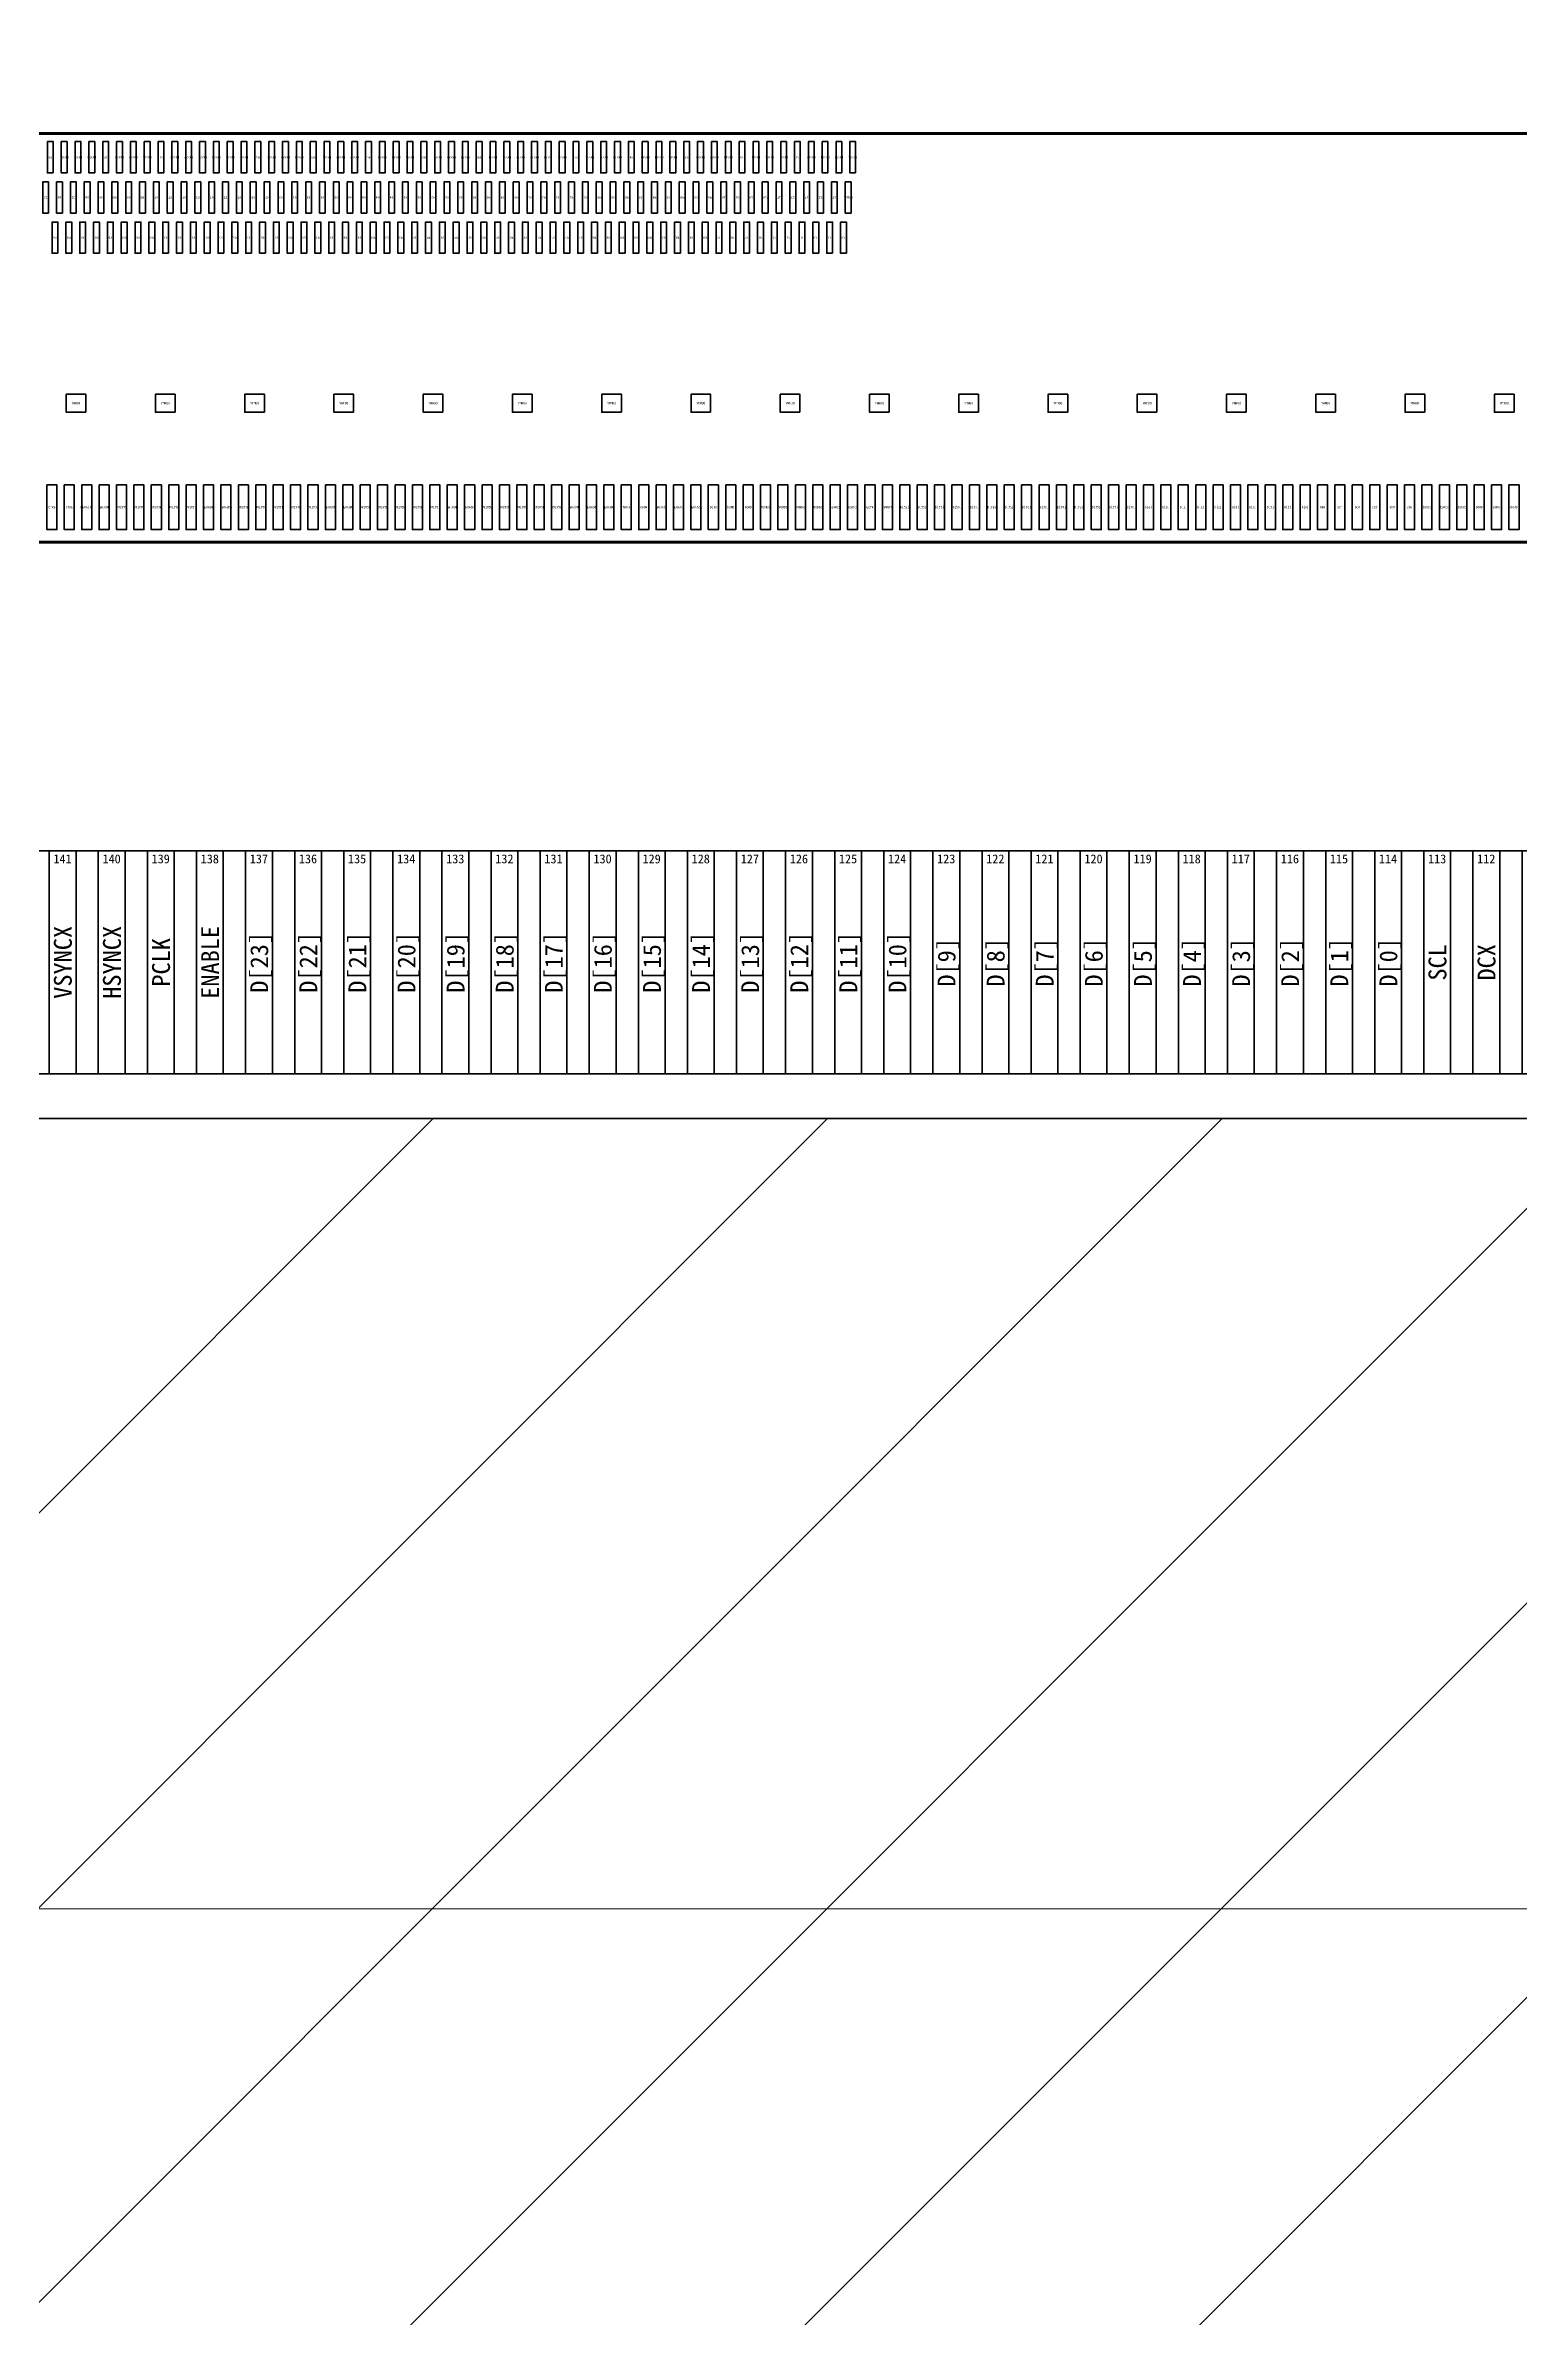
# Model space of a CAD drawing. Header units: inches. Extents: x 240 to 1407, y -538 to -118.
# Drawn here: x 1000.34 to 1003.64, y -364.55 to -359.46 of the extents above; entities that cross this region are included whole.
import ezdxf
from ezdxf.enums import TextEntityAlignment as Align

# ---------------------------------------------------------------- set-up
doc = ezdxf.new("R2010")
doc.units = ezdxf.units.IN
doc.header["$LTSCALE"] = 1.21
doc.header["$MEASUREMENT"] = 0
doc.layers.get('0').update_dxf_attribs({"linetype": 'CONTINUOUS'})
for name, color, linetype, lineweight in [('2ITO.drawing', 4, 'CONTINUOUS', 100), ('FPC', 40, 'CONTINUOUS', 20), ('LABEL.drawing', 7, 'CONTINUOUS', 100), ('TFT_line.drawing', 3, 'CONTINUOUS', 100)]:
    doc.layers.add(name, color=color, linetype=linetype, lineweight=lineweight)
doc.layers.add('标 注', color=3, linetype='CONTINUOUS')
doc.styles.get("Standard").update_dxf_attribs({"font": 'txt', "width": 0.8})

# ---------------------------------------------------------------- blocks, each defined once
blk = doc.blocks.new('fpc_name')
at = {"layer": 'LABEL.drawing', "color": 7, "linetype": 'Continuous', "lineweight": 100}
for s, p in [('VSYNCX', (10.37143, 0.22667)), ('HSYNCX', (10.48143, 0.22667)), ('PCLK', (10.59143, 0.22667)), ('ENABLE', (10.70143, 0.22667)), ('D[23]', (10.81143, 0.22667)), ('D[22]', (10.92143, 0.22667)), ('D[21]', (11.03143, 0.22667)), ('D[20]', (11.14143, 0.22667)), ('D[19]', (11.25143, 0.22667)), ('D[18]', (11.36143, 0.22667)), ('D[17]', (11.47143, 0.22667)), ('D[16]', (11.58143, 0.22667)), ('D[15]', (11.69143, 0.22667)), ('D[14]', (11.80143, 0.22667)), ('D[13]', (11.91143, 0.22667)), ('D[12]', (12.02143, 0.22667)), ('D[11]', (12.13143, 0.22667)), ('D[10]', (12.24143, 0.22667)), ('D[9]', (12.35143, 0.22667)), ('D[8]', (12.46143, 0.22667)), ('D[7]', (12.57143, 0.22667)), ('D[6]', (12.68143, 0.22667)), ('D[5]', (12.79143, 0.22667)), ('D[4]', (12.90143, 0.22667)), ('D[3]', (13.01143, 0.22667)), ('D[2]', (13.12143, 0.22667)), ('D[1]', (13.23143, 0.22667)), ('D[0]', (13.34143, 0.22667)), ('SCL', (13.45143, 0.22667)), ('DCX', (13.56143, 0.22667))]:
    blk.add_text(s, height=0.04, rotation=90, dxfattribs=at).set_placement(p, align=Align.MIDDLE_CENTER)
blk = doc.blocks.new('fpc_pin')
at = {"layer": 'TFT_line.drawing', "color": 3, "linetype": 'Continuous', "lineweight": 100}
blk.add_lwpolyline([(0, 0), (0.06, 0), (0.06, 0.5), (0, 0.5)], close=True, dxfattribs=at)
blk = doc.blocks.new('fpc_all')
at = {"layer": 'TFT_line.drawing', "color": 3, "linetype": 'Continuous', "lineweight": 100}
blk.add_lwpolyline([(-0.73658, 0), (26.54342, 0), (26.54342, 0.5), (-0.73658, 0.5)], close=True, dxfattribs=at)
at = {"color": 1, "linetype": 'Continuous', "lineweight": 100, "row_count": 1, "column_count": 221, "row_spacing": 0.4, "column_spacing": 0.11}
blk.add_blockref('fpc_pin', (0.77342, 0), dxfattribs=at)
at = {"color": 1, "linetype": 'Continuous', "lineweight": 100}
blk.add_blockref('fpc_name', (0.00249, 0.02333), dxfattribs=at)
at = {"layer": 'LABEL.drawing', "color": 7, "linetype": 'Continuous', "lineweight": 100}
for s, p in [('141', (10.37322, 0.4818)), ('140', (10.48322, 0.4818)), ('139', (10.59322, 0.4818)), ('138', (10.70322, 0.4818)), ('137', (10.81322, 0.4818)), ('136', (10.92322, 0.4818)), ('135', (11.03322, 0.4818)), ('134', (11.14322, 0.4818)), ('133', (11.25322, 0.4818)), ('132', (11.36322, 0.4818)), ('131', (11.47322, 0.4818)), ('130', (11.58322, 0.4818)), ('129', (11.69322, 0.4818)), ('128', (11.80322, 0.4818)), ('127', (11.91322, 0.4818)), ('126', (12.02322, 0.4818)), ('125', (12.13322, 0.4818)), ('124', (12.24322, 0.4818)), ('123', (12.35322, 0.4818)), ('122', (12.46322, 0.4818)), ('121', (12.57322, 0.4818)), ('120', (12.68322, 0.4818)), ('119', (12.79322, 0.4818)), ('118', (12.90322, 0.4818)), ('117', (13.01322, 0.4818)), ('116', (13.12322, 0.4818)), ('115', (13.23322, 0.4818)), ('114', (13.34322, 0.4818)), ('113', (13.45322, 0.4818)), ('112', (13.56322, 0.4818))]:
    blk.add_text(s, height=0.02, dxfattribs=at).set_placement(p, align=Align.MIDDLE_CENTER)
blk = doc.blocks.new('z_ILB3_NOT')
at = {"layer": 'TFT_line.drawing', "color": 3, "linetype": 'Continuous', "lineweight": 100}
blk.add_lwpolyline([(-0.01125, -0.05), (0.01125, -0.05), (0.01125, 0.05), (-0.01125, 0.05)], close=True, dxfattribs=at)
blk = doc.blocks.new('z_DMY1')
at = {"layer": 'TFT_line.drawing', "color": 3, "linetype": 'Continuous', "lineweight": 100}
blk.add_lwpolyline([(-0.022, -0.02), (0.022, -0.02), (0.022, 0.02), (-0.022, 0.02)], close=True, dxfattribs=at)
blk = doc.blocks.new('z_PAD_DUMMY_NOT')
at = {"color": 1, "linetype": 'Continuous', "lineweight": 100}
for p in [(-0.7, -0.1465), (-0.5, -0.1465), (-0.3, -0.1465), (-0.1, -0.1465), (0.1, -0.1465), (0.3, -0.1465), (0.5, -0.1465), (0.7, -0.1465), (0.9, -0.1465), (1.1, -0.1465), (1.3, -0.1465), (1.5, -0.1465), (1.7, -0.1465), (1.9, -0.1465), (2.1, -0.1465), (2.3, -0.1465), (2.5, -0.1465)]:
    blk.add_blockref('z_DMY1', p, dxfattribs=at)
blk = doc.blocks.new('S_PAD_NOT')
at = {"layer": 'TFT_line.drawing', "color": 3, "linetype": 'Continuous', "lineweight": 100}
blk.add_lwpolyline([(-0.0065, -0.035), (0.0065, -0.035), (0.0065, 0.035), (-0.0065, 0.035)], close=True, dxfattribs=at)
blk = doc.blocks.new('ST7102_padlocation_NOT')
at = {"layer": 'TFT_line.drawing', "color": 3, "linetype": 'Continuous', "lineweight": 100}
for points in [[(-11.25, -0.459), (11.25, -0.459), (11.25, 0.459), (-11.25, 0.459)], [(-11.247, -0.456), (11.247, -0.456), (11.247, 0.456), (-11.247, 0.456)]]:
    blk.add_lwpolyline(points, close=True, dxfattribs=at)
at = {"color": 1, "linetype": 'Continuous', "lineweight": 100}
for name, p in [('z_PAD_DUMMY_NOT', (0, 0)), ('S_PAD_NOT', (0.7596, 0.4045)), ('S_PAD_NOT', (0.7906, 0.4045)), ('S_PAD_NOT', (0.8216, 0.4045)), ('S_PAD_NOT', (0.8526, 0.4045)), ('S_PAD_NOT', (0.8836, 0.4045)), ('S_PAD_NOT', (0.9146, 0.4045)), ('S_PAD_NOT', (0.9456, 0.4045)), ('S_PAD_NOT', (0.9766, 0.4045)), ('S_PAD_NOT', (1.0076, 0.4045)), ('S_PAD_NOT', (1.0386, 0.4045)), ('S_PAD_NOT', (1.0696, 0.4045)), ('S_PAD_NOT', (1.1006, 0.4045)), ('S_PAD_NOT', (1.1316, 0.4045)), ('S_PAD_NOT', (1.1626, 0.4045)), ('S_PAD_NOT', (1.1936, 0.4045)), ('S_PAD_NOT', (1.2246, 0.4045)), ('S_PAD_NOT', (1.2556, 0.4045)), ('S_PAD_NOT', (1.2866, 0.4045)), ('S_PAD_NOT', (1.3176, 0.4045)), ('S_PAD_NOT', (1.3486, 0.4045)), ('S_PAD_NOT', (1.3796, 0.4045)), ('S_PAD_NOT', (1.4106, 0.4045)), ('S_PAD_NOT', (1.4416, 0.4045)), ('S_PAD_NOT', (1.4726, 0.4045)), ('S_PAD_NOT', (1.5036, 0.4045)), ('S_PAD_NOT', (1.5346, 0.4045)), ('S_PAD_NOT', (1.5656, 0.4045)), ('S_PAD_NOT', (1.5966, 0.4045)), ('S_PAD_NOT', (1.6276, 0.4045)), ('S_PAD_NOT', (1.6586, 0.4045)), ('S_PAD_NOT', (1.6896, 0.4045)), ('S_PAD_NOT', (1.7206, 0.4045)), ('S_PAD_NOT', (1.7516, 0.4045)), ('S_PAD_NOT', (1.7826, 0.4045)), ('S_PAD_NOT', (1.8136, 0.4045)), ('S_PAD_NOT', (1.8446, 0.4045)), ('S_PAD_NOT', (1.8756, 0.4045)), ('S_PAD_NOT', (1.9066, 0.4045)), ('S_PAD_NOT', (1.9376, 0.4045)), ('S_PAD_NOT', (1.9686, 0.4045)), ('S_PAD_NOT', (1.9996, 0.4045)), ('S_PAD_NOT', (2.0306, 0.4045)), ('S_PAD_NOT', (2.0616, 0.4045)), ('S_PAD_NOT', (2.0926, 0.4045)), ('S_PAD_NOT', (2.1236, 0.4045)), ('S_PAD_NOT', (2.1546, 0.4045)), ('S_PAD_NOT', (2.1856, 0.4045)), ('S_PAD_NOT', (2.2166, 0.4045)), ('S_PAD_NOT', (2.2476, 0.4045)), ('S_PAD_NOT', (2.2786, 0.4045)), ('S_PAD_NOT', (2.3096, 0.4045)), ('S_PAD_NOT', (2.3406, 0.4045)), ('S_PAD_NOT', (2.3716, 0.4045)), ('S_PAD_NOT', (2.4026, 0.4045)), ('S_PAD_NOT', (2.4336, 0.4045)), ('S_PAD_NOT', (2.4646, 0.4045)), ('S_PAD_NOT', (2.4956, 0.4045)), ('S_PAD_NOT', (2.5266, 0.4045)), ('S_PAD_NOT', (2.5576, 0.4045)), ('S_PAD_NOT', (0.7699, 0.3145)), ('S_PAD_NOT', (0.8009, 0.3145)), ('S_PAD_NOT', (0.8319, 0.3145)), ('S_PAD_NOT', (0.8629, 0.3145)), ('S_PAD_NOT', (0.8939, 0.3145)), ('S_PAD_NOT', (0.9249, 0.3145)), ('S_PAD_NOT', (0.9559, 0.3145)), ('S_PAD_NOT', (0.9869, 0.3145)), ('S_PAD_NOT', (1.0179, 0.3145)), ('S_PAD_NOT', (1.0489, 0.3145)), ('S_PAD_NOT', (1.0799, 0.3145)), ('S_PAD_NOT', (1.1109, 0.3145)), ('S_PAD_NOT', (1.1419, 0.3145)), ('S_PAD_NOT', (1.1729, 0.3145)), ('S_PAD_NOT', (1.2039, 0.3145)), ('S_PAD_NOT', (1.2349, 0.3145)), ('S_PAD_NOT', (1.2659, 0.3145)), ('S_PAD_NOT', (1.2969, 0.3145)), ('S_PAD_NOT', (1.3279, 0.3145)), ('S_PAD_NOT', (1.3589, 0.3145)), ('S_PAD_NOT', (1.3899, 0.3145)), ('S_PAD_NOT', (1.4209, 0.3145)), ('S_PAD_NOT', (1.4519, 0.3145)), ('S_PAD_NOT', (1.4829, 0.3145)), ('S_PAD_NOT', (1.5139, 0.3145)), ('S_PAD_NOT', (1.5449, 0.3145)), ('S_PAD_NOT', (1.5759, 0.3145)), ('S_PAD_NOT', (1.6069, 0.3145)), ('S_PAD_NOT', (1.6379, 0.3145)), ('S_PAD_NOT', (1.6689, 0.3145)), ('S_PAD_NOT', (1.6999, 0.3145)), ('S_PAD_NOT', (1.7309, 0.3145)), ('S_PAD_NOT', (1.7619, 0.3145)), ('S_PAD_NOT', (1.7929, 0.3145)), ('S_PAD_NOT', (1.8239, 0.3145)), ('S_PAD_NOT', (1.8549, 0.3145)), ('S_PAD_NOT', (1.8859, 0.3145)), ('S_PAD_NOT', (1.9169, 0.3145)), ('S_PAD_NOT', (1.9479, 0.3145)), ('S_PAD_NOT', (1.9789, 0.3145)), ('S_PAD_NOT', (2.0099, 0.3145)), ('S_PAD_NOT', (2.0409, 0.3145)), ('S_PAD_NOT', (2.0719, 0.3145)), ('S_PAD_NOT', (2.1029, 0.3145)), ('S_PAD_NOT', (2.1339, 0.3145)), ('S_PAD_NOT', (2.1649, 0.3145)), ('S_PAD_NOT', (2.1959, 0.3145)), ('S_PAD_NOT', (2.2269, 0.3145)), ('S_PAD_NOT', (2.2579, 0.3145)), ('S_PAD_NOT', (2.2889, 0.3145)), ('S_PAD_NOT', (2.3199, 0.3145)), ('S_PAD_NOT', (2.3509, 0.3145)), ('S_PAD_NOT', (2.3819, 0.3145)), ('S_PAD_NOT', (2.4129, 0.3145)), ('S_PAD_NOT', (2.4439, 0.3145)), ('S_PAD_NOT', (2.4749, 0.3145)), ('S_PAD_NOT', (2.5059, 0.3145)), ('S_PAD_NOT', (2.5369, 0.3145)), ('S_PAD_NOT', (2.5679, 0.3145)), ('S_PAD_NOT', (0.7802, 0.2245)), ('S_PAD_NOT', (0.8112, 0.2245)), ('S_PAD_NOT', (0.8422, 0.2245)), ('S_PAD_NOT', (0.8732, 0.2245)), ('S_PAD_NOT', (0.9042, 0.2245)), ('S_PAD_NOT', (0.9352, 0.2245)), ('S_PAD_NOT', (0.9662, 0.2245)), ('S_PAD_NOT', (0.9972, 0.2245)), ('S_PAD_NOT', (1.0282, 0.2245)), ('S_PAD_NOT', (1.0592, 0.2245)), ('S_PAD_NOT', (1.0902, 0.2245)), ('S_PAD_NOT', (1.1212, 0.2245)), ('S_PAD_NOT', (1.1522, 0.2245)), ('S_PAD_NOT', (1.1832, 0.2245)), ('S_PAD_NOT', (1.2142, 0.2245)), ('S_PAD_NOT', (1.2452, 0.2245)), ('S_PAD_NOT', (1.2762, 0.2245)), ('S_PAD_NOT', (1.3072, 0.2245)), ('S_PAD_NOT', (1.3382, 0.2245)), ('S_PAD_NOT', (1.3692, 0.2245)), ('S_PAD_NOT', (1.4002, 0.2245)), ('S_PAD_NOT', (1.4312, 0.2245)), ('S_PAD_NOT', (1.4622, 0.2245)), ('S_PAD_NOT', (1.4932, 0.2245)), ('S_PAD_NOT', (1.5242, 0.2245)), ('S_PAD_NOT', (1.5552, 0.2245)), ('S_PAD_NOT', (1.5862, 0.2245)), ('S_PAD_NOT', (1.6172, 0.2245)), ('S_PAD_NOT', (1.6482, 0.2245)), ('S_PAD_NOT', (1.6792, 0.2245)), ('S_PAD_NOT', (1.7102, 0.2245)), ('S_PAD_NOT', (1.7412, 0.2245)), ('S_PAD_NOT', (1.7722, 0.2245)), ('S_PAD_NOT', (1.8032, 0.2245)), ('S_PAD_NOT', (1.8342, 0.2245)), ('S_PAD_NOT', (1.8652, 0.2245)), ('S_PAD_NOT', (1.8962, 0.2245)), ('S_PAD_NOT', (1.9272, 0.2245)), ('S_PAD_NOT', (1.9582, 0.2245)), ('S_PAD_NOT', (1.9892, 0.2245)), ('S_PAD_NOT', (2.0202, 0.2245)), ('S_PAD_NOT', (2.0512, 0.2245)), ('S_PAD_NOT', (2.0822, 0.2245)), ('S_PAD_NOT', (2.1132, 0.2245)), ('S_PAD_NOT', (2.1442, 0.2245)), ('S_PAD_NOT', (2.1752, 0.2245)), ('S_PAD_NOT', (2.2062, 0.2245)), ('S_PAD_NOT', (2.2372, 0.2245)), ('S_PAD_NOT', (2.2682, 0.2245)), ('S_PAD_NOT', (2.2992, 0.2245)), ('S_PAD_NOT', (2.3302, 0.2245)), ('S_PAD_NOT', (2.3612, 0.2245)), ('S_PAD_NOT', (2.3922, 0.2245)), ('S_PAD_NOT', (2.4232, 0.2245)), ('S_PAD_NOT', (2.4542, 0.2245)), ('S_PAD_NOT', (2.4852, 0.2245)), ('S_PAD_NOT', (2.5162, 0.2245)), ('S_PAD_NOT', (2.5472, 0.2245))]:
    blk.add_blockref(name, p, dxfattribs=at)
at = {"color": 1, "linetype": 'Continuous', "lineweight": 100, "rotation": 180}
for p in [(-0.722, -0.3795), (-0.683, -0.3795), (-0.644, -0.3795), (-0.605, -0.3795), (-0.566, -0.3795), (-0.527, -0.3795), (-0.488, -0.3795), (-0.449, -0.3795), (-0.41, -0.3795), (-0.371, -0.3795), (-0.332, -0.3795), (-0.293, -0.3795), (-0.254, -0.3795), (-0.215, -0.3795), (-0.176, -0.3795), (-0.137, -0.3795), (-0.098, -0.3795), (-0.059, -0.3795), (-0.02, -0.3795), (0.019, -0.3795), (0.058, -0.3795), (0.097, -0.3795), (0.136, -0.3795), (0.175, -0.3795), (0.214, -0.3795), (0.253, -0.3795), (0.292, -0.3795), (0.331, -0.3795), (0.37, -0.3795), (0.409, -0.3795), (0.448, -0.3795), (0.487, -0.3795), (0.526, -0.3795), (0.565, -0.3795), (0.604, -0.3795), (0.643, -0.3795), (0.682, -0.3795), (0.721, -0.3795), (0.76, -0.3795), (0.799, -0.3795), (0.838, -0.3795), (0.877, -0.3795), (0.916, -0.3795), (0.955, -0.3795), (0.994, -0.3795), (1.033, -0.3795), (1.072, -0.3795), (1.111, -0.3795), (1.15, -0.3795), (1.189, -0.3795), (1.228, -0.3795), (1.267, -0.3795), (1.306, -0.3795), (1.345, -0.3795), (1.384, -0.3795), (1.423, -0.3795), (1.462, -0.3795), (1.501, -0.3795), (1.54, -0.3795), (1.579, -0.3795), (1.618, -0.3795), (1.657, -0.3795), (1.696, -0.3795), (1.735, -0.3795), (1.774, -0.3795), (1.813, -0.3795), (1.852, -0.3795), (1.891, -0.3795), (1.93, -0.3795), (1.969, -0.3795), (2.008, -0.3795), (2.047, -0.3795), (2.086, -0.3795), (2.125, -0.3795), (2.164, -0.3795), (2.203, -0.3795), (2.242, -0.3795), (2.281, -0.3795), (2.32, -0.3795), (2.359, -0.3795), (2.398, -0.3795), (2.437, -0.3795), (2.476, -0.3795), (2.515, -0.3795), (2.554, -0.3795)]:
    blk.add_blockref('z_ILB3_NOT', p, dxfattribs=at)
at = {"layer": 'LABEL.drawing', "color": 7, "linetype": 'Continuous', "lineweight": 100}
for s, p in [('RX257', (0.7596, 0.4045)), ('RX258', (0.7906, 0.4045)), ('RX259', (0.8216, 0.4045)), ('RX260', (0.8526, 0.4045)), ('S713', (0.8836, 0.4045)), ('RX261', (0.9146, 0.4045)), ('RX262', (0.9456, 0.4045)), ('RX263', (0.9766, 0.4045)), ('S704', (1.0076, 0.4045)), ('RX264', (1.0386, 0.4045)), ('RX265', (1.0696, 0.4045)), ('RX266', (1.1006, 0.4045)), ('S695', (1.1316, 0.4045)), ('RX267', (1.1626, 0.4045)), ('RX268', (1.1936, 0.4045)), ('RX269', (1.2246, 0.4045)), ('S686', (1.2556, 0.4045)), ('RX270', (1.2866, 0.4045)), ('RX271', (1.3176, 0.4045)), ('RX272', (1.3486, 0.4045)), ('S677', (1.3796, 0.4045)), ('RX273', (1.4106, 0.4045)), ('RX274', (1.4416, 0.4045)), ('RX275', (1.4726, 0.4045)), ('RX276', (1.5036, 0.4045)), ('RX277', (1.5346, 0.4045)), ('RX278', (1.5656, 0.4045)), ('S662', (1.5966, 0.4045)), ('RX279', (1.6276, 0.4045)), ('RX280', (1.6586, 0.4045)), ('RX281', (1.6896, 0.4045)), ('S653', (1.7206, 0.4045)), ('RX282', (1.7516, 0.4045)), ('RX283', (1.7826, 0.4045)), ('RX284', (1.8136, 0.4045)), ('S644', (1.8446, 0.4045)), ('RX285', (1.8756, 0.4045)), ('RX286', (1.9066, 0.4045)), ('RX287', (1.9376, 0.4045)), ('S635', (1.9686, 0.4045)), ('RX288', (1.9996, 0.4045)), ('RX289', (2.0306, 0.4045)), ('RX290', (2.0616, 0.4045)), ('S626', (2.0926, 0.4045)), ('RX291', (2.1236, 0.4045)), ('RX292', (2.1546, 0.4045)), ('RX293', (2.1856, 0.4045)), ('RX294', (2.2166, 0.4045)), ('RX295', (2.2476, 0.4045)), ('RX296', (2.2786, 0.4045)), ('S611', (2.3096, 0.4045)), ('RX297', (2.3406, 0.4045)), ('RX298', (2.3716, 0.4045)), ('RX299', (2.4026, 0.4045)), ('S602', (2.4336, 0.4045)), ('RX300', (2.4646, 0.4045)), ('RX301', (2.4956, 0.4045)), ('RX302', (2.5266, 0.4045)), ('S593', (2.5576, 0.4045)), ('DUMMY', (0.7699, 0.3145)), ('S719', (0.8009, 0.3145)), ('S717', (0.8319, 0.3145)), ('S715', (0.8629, 0.3145)), ('S712', (0.8939, 0.3145)), ('S710', (0.9249, 0.3145)), ('S708', (0.9559, 0.3145)), ('S706', (0.9869, 0.3145)), ('S703', (1.0179, 0.3145)), ('S701', (1.0489, 0.3145)), ('S699', (1.0799, 0.3145)), ('S697', (1.1109, 0.3145)), ('S694', (1.1419, 0.3145)), ('S692', (1.1729, 0.3145)), ('S690', (1.2039, 0.3145)), ('S688', (1.2349, 0.3145)), ('S685', (1.2659, 0.3145)), ('S683', (1.2969, 0.3145)), ('S681', (1.3279, 0.3145)), ('S679', (1.3589, 0.3145)), ('S676', (1.3899, 0.3145)), ('S674', (1.4209, 0.3145)), ('S672', (1.4519, 0.3145)), ('S670', (1.4829, 0.3145)), ('S668', (1.5139, 0.3145)), ('S666', (1.5449, 0.3145)), ('S664', (1.5759, 0.3145)), ('S661', (1.6069, 0.3145)), ('S659', (1.6379, 0.3145)), ('S657', (1.6689, 0.3145)), ('S655', (1.6999, 0.3145)), ('S652', (1.7309, 0.3145)), ('S650', (1.7619, 0.3145)), ('S648', (1.7929, 0.3145)), ('S646', (1.8239, 0.3145)), ('S643', (1.8549, 0.3145)), ('S641', (1.8859, 0.3145)), ('S639', (1.9169, 0.3145)), ('S637', (1.9479, 0.3145)), ('S634', (1.9789, 0.3145)), ('S632', (2.0099, 0.3145)), ('S630', (2.0409, 0.3145)), ('S628', (2.0719, 0.3145)), ('S625', (2.1029, 0.3145)), ('S623', (2.1339, 0.3145)), ('S621', (2.1649, 0.3145)), ('S619', (2.1959, 0.3145)), ('S617', (2.2269, 0.3145)), ('S615', (2.2579, 0.3145)), ('S613', (2.2889, 0.3145)), ('S610', (2.3199, 0.3145)), ('S608', (2.3509, 0.3145)), ('S606', (2.3819, 0.3145)), ('S604', (2.4129, 0.3145)), ('S601', (2.4439, 0.3145)), ('S599', (2.4749, 0.3145)), ('S597', (2.5059, 0.3145)), ('S595', (2.5369, 0.3145)), ('S592', (2.5679, 0.3145)), ('S720', (0.7802, 0.2245)), ('S718', (0.8112, 0.2245)), ('S716', (0.8422, 0.2245)), ('S714', (0.8732, 0.2245)), ('S711', (0.9042, 0.2245)), ('S709', (0.9352, 0.2245)), ('S707', (0.9662, 0.2245)), ('S705', (0.9972, 0.2245)), ('S702', (1.0282, 0.2245)), ('S700', (1.0592, 0.2245)), ('S698', (1.0902, 0.2245)), ('S696', (1.1212, 0.2245)), ('S693', (1.1522, 0.2245)), ('S691', (1.1832, 0.2245)), ('S689', (1.2142, 0.2245)), ('S687', (1.2452, 0.2245)), ('S684', (1.2762, 0.2245)), ('S682', (1.3072, 0.2245)), ('S680', (1.3382, 0.2245)), ('S678', (1.3692, 0.2245)), ('S675', (1.4002, 0.2245)), ('S673', (1.4312, 0.2245)), ('S671', (1.4622, 0.2245)), ('S669', (1.4932, 0.2245)), ('S667', (1.5242, 0.2245)), ('S665', (1.5552, 0.2245)), ('S663', (1.5862, 0.2245)), ('S660', (1.6172, 0.2245)), ('S658', (1.6482, 0.2245)), ('S656', (1.6792, 0.2245)), ('S654', (1.7102, 0.2245)), ('S651', (1.7412, 0.2245)), ('S649', (1.7722, 0.2245)), ('S647', (1.8032, 0.2245)), ('S645', (1.8342, 0.2245)), ('S642', (1.8652, 0.2245)), ('S640', (1.8962, 0.2245)), ('S638', (1.9272, 0.2245)), ('S636', (1.9582, 0.2245)), ('S633', (1.9892, 0.2245)), ('S631', (2.0202, 0.2245)), ('S629', (2.0512, 0.2245)), ('S627', (2.0822, 0.2245)), ('S624', (2.1132, 0.2245)), ('S622', (2.1442, 0.2245)), ('S620', (2.1752, 0.2245)), ('S618', (2.2062, 0.2245)), ('S616', (2.2372, 0.2245)), ('S614', (2.2682, 0.2245)), ('S612', (2.2992, 0.2245)), ('S609', (2.3302, 0.2245)), ('S607', (2.3612, 0.2245)), ('S605', (2.3922, 0.2245)), ('S603', (2.4232, 0.2245)), ('S600', (2.4542, 0.2245)), ('S598', (2.4852, 0.2245)), ('S596', (2.5162, 0.2245)), ('S594', (2.5472, 0.2245)), ('DUMMY', (-0.7, -0.1465)), ('DUMMY', (-0.5, -0.1465)), ('DUMMY', (-0.3, -0.1465)), ('DUMMY', (-0.1, -0.1465)), ('DUMMY', (0.1, -0.1465)), ('DUMMY', (0.3, -0.1465)), ('DUMMY', (0.5, -0.1465)), ('DUMMY', (0.7, -0.1465)), ('DUMMY', (0.9, -0.1465)), ('DUMMY', (1.1, -0.1465)), ('DUMMY', (1.3, -0.1465)), ('DUMMY', (1.5, -0.1465)), ('DUMMY', (1.7, -0.1465)), ('DUMMY', (1.9, -0.1465)), ('DUMMY', (2.1, -0.1465)), ('DUMMY', (2.3, -0.1465)), ('DUMMY', (2.5, -0.1465))]:
    blk.add_text(s, height=0.005, dxfattribs=at).set_placement(p, align=Align.MIDDLE_CENTER)
for s, p in [('DGND', (-0.722, -0.3795)), ('DGND', (-0.683, -0.3795)), ('DGND', (-0.644, -0.3795)), ('IOVCC', (-0.605, -0.3795)), ('IOVCC', (-0.566, -0.3795)), ('IOVCC', (-0.527, -0.3795)), ('SDO', (-0.488, -0.3795)), ('SDA', (-0.449, -0.3795)), ('CSX', (-0.41, -0.3795)), ('DCX', (-0.371, -0.3795)), ('SCL', (-0.332, -0.3795)), ('WRX', (-0.293, -0.3795)), ('D[0]', (-0.254, -0.3795)), ('D[1]', (-0.215, -0.3795)), ('D[2]', (-0.176, -0.3795)), ('D[3]', (-0.137, -0.3795)), ('D[4]', (-0.098, -0.3795)), ('D[5]', (-0.059, -0.3795)), ('D[6]', (-0.02, -0.3795)), ('D[7]', (0.019, -0.3795)), ('D[8]', (0.058, -0.3795)), ('D[9]', (0.097, -0.3795)), ('D[10]', (0.136, -0.3795)), ('D[11]', (0.175, -0.3795)), ('D[12]', (0.214, -0.3795)), ('D[13]', (0.253, -0.3795)), ('D[14]', (0.292, -0.3795)), ('D[15]', (0.331, -0.3795)), ('D[16]', (0.37, -0.3795)), ('D[17]', (0.409, -0.3795)), ('D[18]', (0.448, -0.3795)), ('D[19]', (0.487, -0.3795)), ('D[20]', (0.526, -0.3795)), ('D[21]', (0.565, -0.3795)), ('D[22]', (0.604, -0.3795)), ('D[23]', (0.643, -0.3795)), ('ENABLE', (0.682, -0.3795)), ('PCLK', (0.721, -0.3795)), ('HSYNCX', (0.76, -0.3795)), ('VSYNCX', (0.799, -0.3795)), ('AGNDS', (0.838, -0.3795)), ('AGNDS', (0.877, -0.3795)), ('AGNDS', (0.916, -0.3795)), ('AGNDS', (0.955, -0.3795)), ('DGND', (0.994, -0.3795)), ('DGND', (1.033, -0.3795)), ('DGND', (1.072, -0.3795)), ('DPHYVCC', (1.111, -0.3795)), ('DPHYVCC', (1.15, -0.3795)), ('DPHYVCC', (1.189, -0.3795)), ('VDDM', (1.228, -0.3795)), ('VDDM', (1.267, -0.3795)), ('DPHYGND', (1.306, -0.3795)), ('DPHYGND', (1.345, -0.3795)), ('DPHYGND', (1.384, -0.3795)), ('DATA2P', (1.423, -0.3795)), ('DATA2P', (1.462, -0.3795)), ('DATA2P', (1.501, -0.3795)), ('DATA2P', (1.54, -0.3795)), ('DATA2P', (1.579, -0.3795)), ('DPHYGND', (1.618, -0.3795)), ('DPHYGND', (1.657, -0.3795)), ('DATA2N', (1.696, -0.3795)), ('DATA2N', (1.735, -0.3795)), ('DATA2N', (1.774, -0.3795)), ('DATA2N', (1.813, -0.3795)), ('DATA2N', (1.852, -0.3795)), ('DPHYGND', (1.891, -0.3795)), ('DPHYGND', (1.93, -0.3795)), ('DATA1P', (1.969, -0.3795)), ('DATA1P', (2.008, -0.3795)), ('DATA1P', (2.047, -0.3795)), ('DATA1P', (2.086, -0.3795)), ('DATA1P', (2.125, -0.3795)), ('DPHYGND', (2.164, -0.3795)), ('DPHYGND', (2.203, -0.3795)), ('DATA1N', (2.242, -0.3795)), ('DATA1N', (2.281, -0.3795)), ('DATA1N', (2.32, -0.3795)), ('DATA1N', (2.359, -0.3795)), ('DATA1N', (2.398, -0.3795)), ('DPHYGND', (2.437, -0.3795)), ('DPHYGND', (2.476, -0.3795)), ('CLKP', (2.515, -0.3795)), ('CLKP', (2.554, -0.3795))]:
    blk.add_text(s, height=0.005, rotation=180, dxfattribs=at).set_placement(p, align=Align.MIDDLE_CENTER)
blk = doc.blocks.new('ic_all')
at = {"color": 1, "linetype": 'Continuous', "lineweight": 100, "xscale": -1}
blk.add_blockref('ST7102_padlocation_NOT', (0, 0), dxfattribs=at)
blk = doc.blocks.new('zw$7216')
at = {"layer": '2ITO.drawing', "linetype": 'Continuous', "lineweight": 100}
blk.add_lwpolyline([(-28.98, -50.8), (28.98, -50.8), (28.98, 47.7), (-28.98, 47.7)], close=True, dxfattribs=at)
for name, p in [('ic_all', (0, -49.051)), ('fpc_all', (-12.9034, -50.7))]:
    blk.add_blockref(name, p, dxfattribs=at)

msp = doc.modelspace()

# ---------------------------------------------------------------- hatches: boundary and pattern name
at = {"layer": '标 注', "lineweight": 5}
h = msp.add_hatch(dxfattribs=at)
h.set_pattern_fill('ANSI31', color=0, scale=5)
h.set_pattern_definition([(45, (162.5272, -99.22644), (-0.44194174, 0.44194174), [])])
h.paths.add_polyline_path([(1016.8437, -369.0229), (1016.8437, -364.1349), (988.9437, -364.1349), (988.9437, -368.5229, -0.414214), (988.4437, -369.0229)])
h.paths.add_polyline_path([(1016.8437, -364.1349), (1016.8437, -361.8649), (988.9437, -361.8649), (988.9437, -364.1349)])
h.paths.add_polyline_path([(1000.5106, -367.0539), (1005.2773, -367.0539), (1005.2773, -365.1316), (1000.5106, -365.1316)], flags=24)

# ---------------------------------------------------------------- linework, layer by layer
at = {"layer": 'FPC', "color": 0, "lineweight": 5}
msp.add_line((980.9049, -363.6349), (1024.91, -363.6349), dxfattribs=at)
at = {"layer": 'FPC', "color": 30}
msp.add_lwpolyline([(985.6437, -379.1849), (992.1574, -379.1849, -0.414214), (992.6574, -379.6849), (992.6574, -390.2049, 0.414214), (992.8574, -390.4049), (1012.9574, -390.4049, 0.414214), (1013.1574, -390.2049), (1013.1574, -379.6849, -0.414214), (1013.6574, -379.1849), (1023.4053, -379.1849, 0.414214), (1023.9053, -378.6849), (1023.9053, -369.5229, 0.414214), (1023.4053, -369.0229), (1017.3437, -369.0229, -0.414214), (1016.8437, -368.5229), (1016.8437, -361.2649), (988.9437, -361.2649), (988.9437, -368.5229, -0.414214), (988.4437, -369.0229), (985.6437, -369.0229, 0.414214), (985.1437, -369.5229), (985.1437, -378.6849, 0.414214)], format="xyb", close=True, dxfattribs=at)

# ---------------------------------------------------------------- block references
at = {"layer": '标 注', "color": 5}
msp.add_blockref('zw$7216', (1002.9074, -311.0649), dxfattribs=at)

doc.saveas('drawing.dxf')
